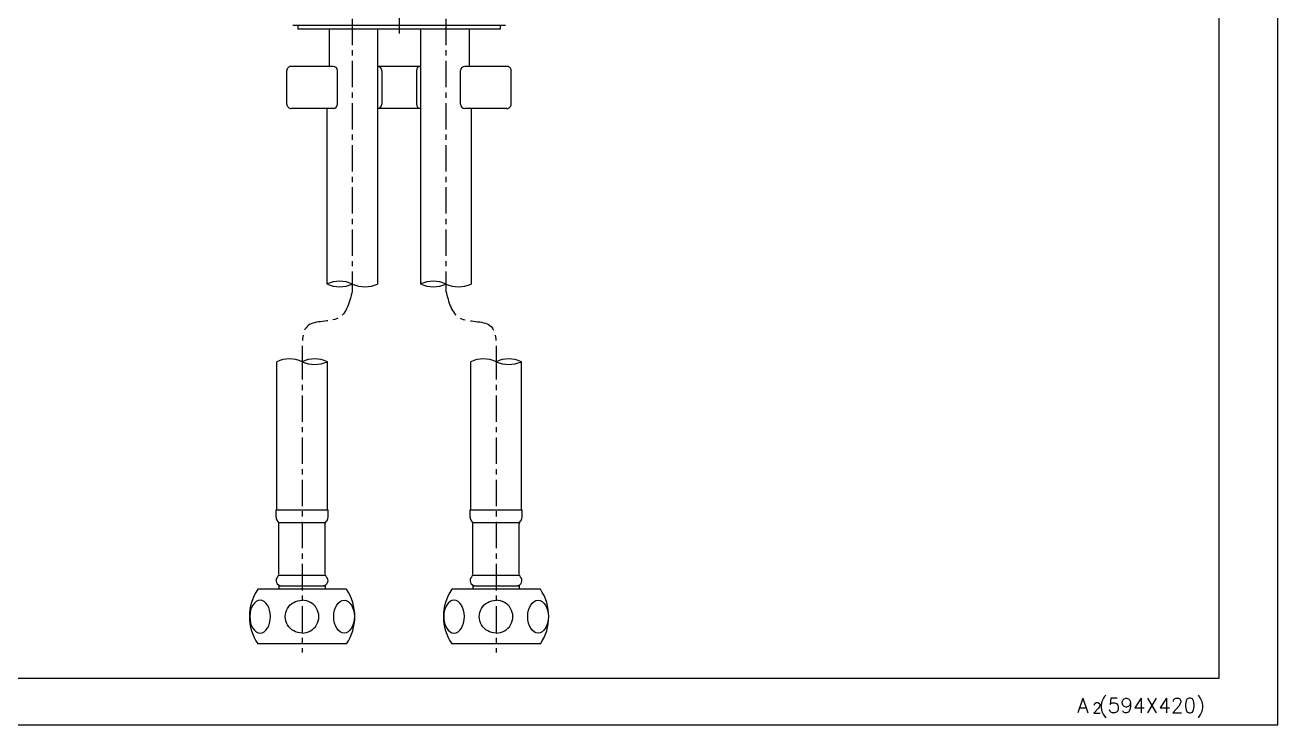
# Model space of a CAD drawing. Extents: x 23502 to 24096, y -2734 to -2314.
# Drawn here: x 23798.5 to 24095.6, y -2733.9 to -2567.9 of the extents above; entities that cross this region are included whole.
import ezdxf

# ---------------------------------------------------------------- set-up
doc = ezdxf.new("R2010")
doc.units = 0
doc.header["$LTSCALE"] = 5
doc.header["$MEASUREMENT"] = 0
doc.linetypes.add('CENTER', pattern=[2, 1.25, -0.25, 0.25, -0.25])
doc.layers.get('0').update_dxf_attribs({"color": 2, "linetype": 'CONTINUOUS'})
for name, color, linetype in [('CENTER', 1, 'CENTER'), ('CL', 1, 'CENTER'), ('D', 2, 'CONTINUOUS'), ('DWG', 7, 'CONTINUOUS'), ('TXT', 4, 'CONTINUOUS'), ('W', 7, 'CONTINUOUS')]:
    doc.layers.add(name, color=color, linetype=linetype)
doc.styles.add('GHS', font='romans', dxfattribs={"bigfont": 'ghs'})

msp = doc.modelspace()

# ---------------------------------------------------------------- linework, layer by layer
at = {"color": 7, "linetype": 'Continuous'}
for p, q in [((23863.16, -2567.86), (23863.16, -2568.86)), ((23911.16, -2568.86), (23863.16, -2568.86)), ((23911.16, -2567.86), (23911.16, -2568.86)), ((23860.56, -2586.66), (23860.56, -2578.66)), ((23871.56, -2577.66), (23861.6, -2577.66)), ((23872.56, -2586.66), (23872.56, -2578.66)), ((23892.26, -2577.66), (23882.06, -2577.66)), ((23883.06, -2578.66), (23883.06, -2586.66)), ((23891.26, -2578.66), (23891.26, -2586.66)), ((23901.76, -2586.66), (23901.76, -2578.66)), ((23912.72, -2577.66), (23902.76, -2577.66)), ((23913.75, -2586.66), (23913.75, -2578.66)), ((23871.58, -2587.66), (23861.57, -2587.66)), ((23892.26, -2587.66), (23882.06, -2587.66)), ((23912.74, -2587.66), (23902.73, -2587.66))]:
    msp.add_line(p, q, dxfattribs=at)
at = {"linetype": 'Continuous'}
msp.add_lwpolyline([(23501.57, -2733.93), (24095.57, -2733.93), (24095.57, -2313.93), (23501.57, -2313.93)], close=True, dxfattribs=at)
at = {"color": 7, "linetype": 'Continuous'}
for centre, start, end in [((23871.56, -2578.66), 0, 90), ((23882.06, -2578.66), 0, 90), ((23892.26, -2578.66), 90, 180), ((23902.76, -2578.66), 90, 180), ((23871.56, -2586.66), 270, 0), ((23882.06, -2586.66), 270, 0), ((23892.26, -2586.66), 180, 270), ((23902.76, -2586.66), 180, 270)]:
    msp.add_arc(centre, 1, start, end, dxfattribs=at)
at = {"color": 2, "linetype": 'Continuous'}
for centre, radius, start, end in [((23861.16, -2654.11), 7.04, 64.7743, 115.2257), ((23867.16, -2654.34), 7.25, 65.5583, 114.4417), ((23907.16, -2654.11), 7.04, 64.7743, 115.2257), ((23913.16, -2654.34), 7.25, 65.5583, 114.4417), ((23867.16, -2641.12), 7.27, 245.6201, 294.3799), ((23913.16, -2641.12), 7.27, 245.6201, 294.3799)]:
    msp.add_arc(centre, radius, start, end, dxfattribs=at)
at = {"color": 7, "linetype": 'Continuous'}
for points, knots in [([(23861.6, -2577.66), (23861.47, -2577.66), (23861.2, -2577.71), (23860.86, -2577.93), (23860.62, -2578.26), (23860.56, -2578.53), (23860.56, -2578.66)], [0, 0, 0, 0, 0.250116, 0.500153, 0.750104, 1, 1, 1, 1]), ([(23913.75, -2578.66), (23913.75, -2578.53), (23913.7, -2578.26), (23913.46, -2577.93), (23913.12, -2577.71), (23912.85, -2577.66), (23912.72, -2577.66)], [0, 0, 0, 0, 0.249892, 0.49984, 0.749881, 1, 1, 1, 1]), ([(23860.56, -2586.66), (23860.56, -2586.79), (23860.62, -2587.06), (23860.86, -2587.39), (23861.2, -2587.61), (23861.47, -2587.66), (23861.6, -2587.66)], [0, 0, 0, 0, 0.249892, 0.49984, 0.749881, 1, 1, 1, 1]), ([(23912.72, -2587.66), (23912.85, -2587.66), (23913.12, -2587.61), (23913.46, -2587.39), (23913.7, -2587.06), (23913.75, -2586.79), (23913.75, -2586.66)], [0, 0, 0, 0, 0.250116, 0.500154, 0.750104, 1, 1, 1, 1])]:
    msp.add_open_spline(points, degree=3, knots=knots, dxfattribs=at)
at = {"layer": 'CENTER'}
msp.add_line((23887.16, -2434.14), (23887.16, -2569.86), dxfattribs=at)
at = {"layer": 'CL'}
for p, q in [((23876.06, -2566.36), (23876.06, -2630.98)), ((23898.26, -2566.36), (23898.26, -2630.98)), ((23864.16, -2645.74), (23864.16, -2716.72)), ((23910.16, -2645.74), (23910.16, -2716.72))]:
    msp.add_line(p, q, dxfattribs=at)
for points in [[(23876.06, -2630.98), (23872.76, -2637.35), (23865.61, -2639.16), (23864.16, -2645.74)], [(23898.26, -2630.98), (23901.56, -2637.35), (23908.72, -2639.16), (23910.16, -2645.74)]]:
    msp.add_spline(points, degree=3, dxfattribs=at)
at = {"layer": 'D'}
for centre, radius, start, end in [((23873.04, -2635.93), 7.27, 65.4259, 114.1563), ((23873.09, -2622.68), 7.27, 245.4208, 294.1614), ((23879.09, -2622.59), 7.38, 245.8128, 293.7692), ((23895.24, -2635.93), 7.27, 65.416, 114.1661), ((23895.29, -2622.69), 7.27, 245.4106, 294.1715), ((23901.29, -2622.58), 7.38, 245.8226, 293.7595)]:
    msp.add_arc(centre, radius, start, end, dxfattribs=at)
at = {"layer": 'DWG', "color": 7, "linetype": 'Continuous'}
msp.add_line((23861.95, -2567.86), (23912.37, -2567.86), dxfattribs=at)
at = {"layer": 'DWG'}
for p, q in [((23870.56, -2568.86), (23870.56, -2577.66)), ((23882.06, -2568.86), (23882.06, -2629.34)), ((23892.26, -2568.86), (23892.26, -2629.3)), ((23903.76, -2568.86), (23903.76, -2577.66)), ((23870.06, -2587.66), (23870.06, -2629.3)), ((23904.26, -2587.66), (23904.26, -2629.34)), ((23858.16, -2682.91), (23858.16, -2647.74)), ((23870.16, -2682.91), (23870.16, -2647.74)), ((23904.16, -2682.91), (23904.16, -2647.74)), ((23916.16, -2682.91), (23916.16, -2647.74)), ((23858.01, -2682.91), (23870.31, -2682.91)), ((23858.01, -2684.66), (23858.01, -2682.91)), ((23870.31, -2684.66), (23870.31, -2682.91)), ((23904.01, -2682.91), (23916.31, -2682.91)), ((23904.01, -2684.66), (23904.01, -2682.91)), ((23916.31, -2684.66), (23916.31, -2682.91)), ((23858.63, -2685.91), (23869.7, -2685.91)), ((23858.66, -2698.19), (23858.66, -2686.14)), ((23869.66, -2698.19), (23869.66, -2686.14)), ((23904.63, -2685.91), (23915.7, -2685.91)), ((23904.66, -2698.19), (23904.66, -2686.14)), ((23915.66, -2698.19), (23915.66, -2686.14)), ((23858.63, -2698.42), (23869.7, -2698.42)), ((23904.63, -2698.42), (23915.7, -2698.42)), ((23874.66, -2701.72), (23853.66, -2701.72)), ((23858.66, -2700.92), (23858.66, -2701.72)), ((23869.66, -2700.92), (23869.66, -2701.72)), ((23920.66, -2701.72), (23899.66, -2701.72)), ((23904.66, -2700.92), (23904.66, -2701.72)), ((23915.66, -2700.92), (23915.66, -2701.72)), ((23874.66, -2714.72), (23853.66, -2714.72)), ((23920.66, -2714.72), (23899.66, -2714.72))]:
    msp.add_line(p, q, dxfattribs=at)
for centre, radius, start, end in [((23859.26, -2684.66), 1.25, 180, 227.5458), ((23857.91, -2686.14), 0.75, 0, 47.5458), ((23870.41, -2686.14), 0.75, 132.4542, 180), ((23869.06, -2684.66), 1.25, 312.4542, 0), ((23905.26, -2684.66), 1.25, 180, 227.5458), ((23903.91, -2686.14), 0.75, 0, 47.5458), ((23916.41, -2686.14), 0.75, 132.4542, 180), ((23915.06, -2684.66), 1.25, 312.4542, 0), ((23859.26, -2699.67), 1.25, 132.4542, 270), ((23857.91, -2698.2), 0.75, 312.4542, 0), ((23869.06, -2699.67), 1.25, 270, 47.5458), ((23870.41, -2698.2), 0.75, 180, 227.5458), ((23905.26, -2699.67), 1.25, 132.4542, 270), ((23903.91, -2698.2), 0.75, 312.4542, 0), ((23915.06, -2699.67), 1.25, 270, 47.5458), ((23916.41, -2698.2), 0.75, 180, 227.5458), ((23863.23, -2708.22), 11.56, 145.7945, 214.2055), ((23865.1, -2708.22), 11.56, 325.7945, 34.2055), ((23909.23, -2708.22), 11.56, 145.7945, 214.2055), ((23911.1, -2708.22), 11.56, 325.7945, 34.2055)]:
    msp.add_arc(centre, radius, start, end, dxfattribs=at)
at = {"layer": 'DWG', "extrusion": (0, 0, -1)}
for centre in [(23854.21, -2708.23), (23900.2, -2708.23)]:
    msp.add_ellipse(centre, major_axis=(0, 3.9), ratio=0.627612, dxfattribs=at)
for centre in [(23864.16, -2708.23), (23910.16, -2708.23)]:
    msp.add_ellipse(centre, major_axis=(-3.98, 0), ratio=0.980057, start_param=4.712389, end_param=7.853982, dxfattribs=at)
at = {"layer": 'DWG'}
for centre in [(23864.16, -2708.23), (23910.16, -2708.23)]:
    msp.add_ellipse(centre, major_axis=(3.98, 0), ratio=0.980057, start_param=4.712389, end_param=7.853982, dxfattribs=at)
for centre in [(23874.12, -2708.23), (23920.12, -2708.23)]:
    msp.add_ellipse(centre, major_axis=(0, 3.9), ratio=0.627612, dxfattribs=at)
at = {"layer": 'TXT', "color": 4}
msp.add_lwpolyline([(23527.57, -2332.93), (24081.57, -2332.93), (24081.57, -2722.93), (23527.57, -2722.93)], close=True, dxfattribs=at)
at = {"layer": 'W'}
for p, q in [((23858.66, -2700.92), (23869.66, -2700.92)), ((23904.66, -2700.92), (23915.66, -2700.92))]:
    msp.add_line(p, q, dxfattribs=at)

# ---------------------------------------------------------------- texts
at = {"color": 7, "style": 'GHS'}
for s, height, p in [('A (594X420)', 3.5, (24047.97, -2731.04)), ('2', 2.5, (24051.61, -2731.11))]:
    msp.add_text(s, height=height, dxfattribs=at).set_placement(p)

doc.saveas('drawing.dxf')
